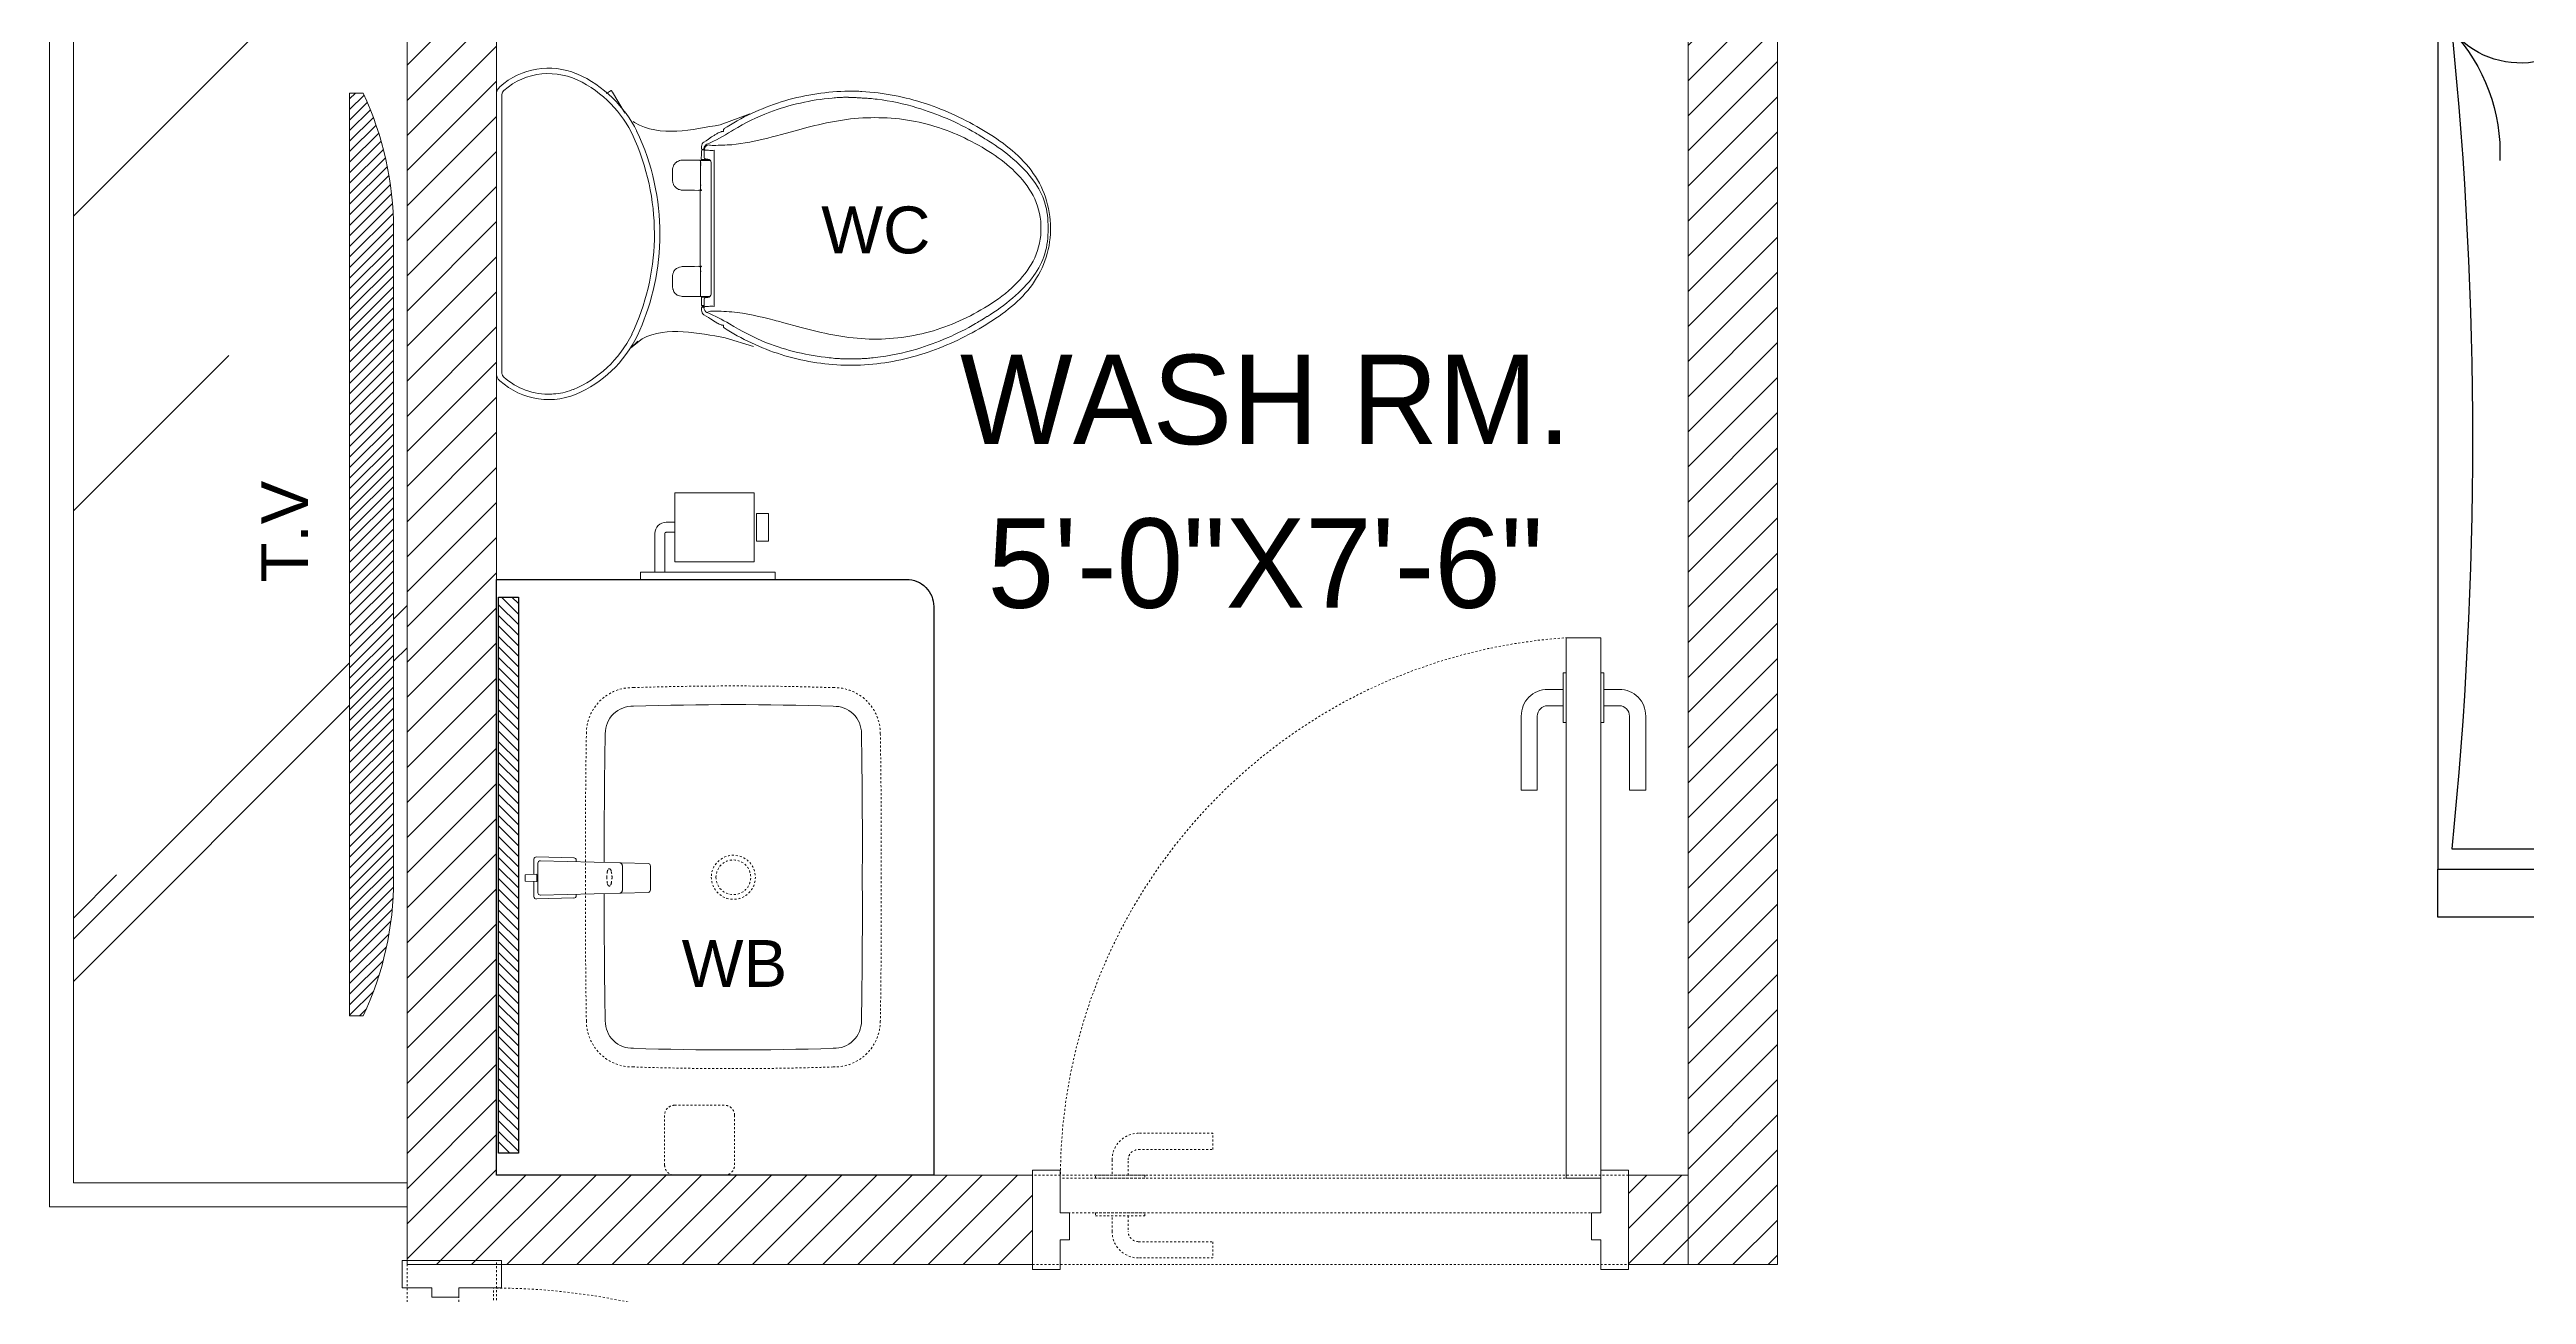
# Model space of a CAD drawing. Header units: inches. Extents: x 0 to 2865, y 0 to 4378.
# Drawn here: x 1644.8 to 1769.5, y 4218 to 4280.7 of the extents above; entities that cross this region are included whole.
import ezdxf

# ---------------------------------------------------------------- set-up
doc = ezdxf.new("R2010")
doc.units = ezdxf.units.IN
doc.linetypes.add('DASHED', pattern=[0.75, 0.5, -0.25])
doc.linetypes.add('HIDDEN', pattern=[0.375, 0.25, -0.125])
for name, color, linetype, lineweight in [('A-WALL', 113, 'Continuous', 9), ('I-DOOR', 6, 'Continuous', 20), ('I-FIXTURE', 8, 'Continuous', 5), ('l-FIXTURE', 7, 'Continuous', 5)]:
    doc.layers.add(name, color=color, linetype=linetype, lineweight=lineweight)
for name, color, linetype in [('A-WALL-EXTR', 2, 'Continuous'), ('I-FURN', 8, 'Continuous'), ('I-Furn Text', 7, 'Continuous'), ('TTEXT', 7, 'Continuous')]:
    doc.layers.add(name, color=color, linetype=linetype)
doc.styles.add('1 by 8 new', font='GOTHIC.TTF', dxfattribs={"height": 4.5})
doc.styles.add('A-ARCH-B01FL$0$Annotative', font='arial.ttf')
doc.styles.get("Standard").update_dxf_attribs({"font": 'arial.ttf'})
pattern_1 = [(225, (-17730.2294, -224.9086), (0.88388348, -0.88388348), [])]

# ---------------------------------------------------------------- blocks, each defined once
blk = doc.blocks.new('A$C7D7620EA')
at = {"layer": 'I-FIXTURE'}
for points in [[(27.9, 1.33), (27.9, 15.36)], [(8.83, 14.57), (8.93, 14.58)], [(8.93, 14.58), (9.01, 14.59)], [(9.01, 14.59), (9.1, 14.6)], [(9.1, 14.6), (9.17, 14.6)], [(9.17, 14.6), (9.24, 14.61)], [(9.24, 14.61), (9.31, 14.61)], [(9.31, 14.61), (9.37, 14.62)], [(9.37, 14.62), (9.43, 14.62)], [(9.43, 14.62), (9.49, 14.62)], [(9.49, 14.62), (9.54, 14.63)], [(9.54, 14.63), (9.59, 14.63)], [(9.59, 14.63), (9.66, 14.63)], [(9.66, 14.63), (9.72, 14.63)], [(9.72, 14.63), (9.77, 14.64)], [(9.77, 14.64), (9.82, 14.64)], [(9.82, 14.64), (9.87, 14.64)], [(9.87, 14.64), (9.93, 14.64)], [(9.93, 14.64), (10.02, 14.64)], [(10.02, 14.64), (10.06, 14.64)], [(10.06, 14.64), (10.1, 14.64)], [(10.19, 14.64), (10.27, 14.64)], [(10.27, 14.64), (10.34, 14.64)], [(10.34, 14.64), (10.39, 14.63)], [(10.39, 14.63), (10.45, 14.63)], [(10.45, 14.63), (10.5, 14.63)], [(10.5, 14.63), (10.57, 14.63)], [(10.57, 14.63), (10.63, 14.62)], [(10.63, 14.62), (10.7, 14.62)], [(10.7, 14.62), (10.78, 14.61)], [(10.78, 14.61), (10.86, 14.61)], [(10.86, 14.61), (10.95, 14.6)], [(10.95, 14.6), (11.04, 14.59)], [(11.04, 14.59), (11.14, 14.58)], [(3.2, 12.51), (3.3, 12.57)], [(3.3, 12.57), (3.38, 12.62)], [(3.38, 12.62), (3.46, 12.67)], [(3.46, 12.67), (3.54, 12.72)], [(3.54, 12.72), (3.61, 12.76)], [(3.61, 12.76), (3.68, 12.8)], [(3.68, 12.8), (3.77, 12.86)], [(13.54, 12.79), (12.55, 13.05)], [(16.29, 13.17), (16.43, 13.08)], [(16.43, 13.07), (16.43, 13.08), (16.43, 13.08)], [(16.43, 13.07), (16.43, 13.08)], [(16.43, 13.07), (16.44, 13.07)], [(16.47, 13), (16.47, 12.94)], [(16.47, 12.94), (16.56, 12.93)], [(16.56, 12.93), (16.57, 12.92)], [(16.57, 12.92), (16.58, 12.92)], [(16.78, 12.84), (16.81, 12.82)], [(17.12, 12.62), (17.23, 12.55)], [(17.23, 12.55), (17.34, 12.48)], [(17.34, 12.48), (17.45, 12.41)], [(16.97, 12.23), (16.59, 12.24)], [(17.09, 4.75), (17.09, 11.37)], [(17.14, 11.49), (17.5, 11.5)], [(17.18, 11.52), (17.35, 11.52), (17.43, 11.52), (17.47, 11.52), (17.49, 11.52)], [(17.36, 11.55), (17.25, 11.54)], [(17.3, 12.3), (17.29, 12.3)], [(17.29, 12.3), (17.3, 12.3)], [(17.36, 11.55), (17.35, 11.55)], [(17.46, 12.06), (17.43, 12.02)], [(17.44, 11.94), (17.49, 11.94), (17.5, 11.94)], [(17.44, 11.93), (17.44, 11.63)], [(17.45, 12.03), (17.54, 12.03)], [(17.52, 12), (17.45, 12)], [(17.45, 12), (17.45, 12)], [(17.45, 12), (17.52, 12)], [(17.49, 11.49), (17.48, 11.49)], [(17.49, 11.52), (17.5, 11.52)], [(17.5, 11.5), (17.49, 11.49)], [(17.5, 11.94), (17.58, 11.94)], [(17.5, 11.52), (17.58, 11.53)], [(17.5, 11.5), (17.5, 11.5)], [(17.51, 11.5), (17.55, 11.49)], [(17.55, 11.49), (17.6, 11.49)], [(17.57, 12.06), (17.57, 12.18)], [(17.58, 11.57), (17.58, 11.94)], [(17.6, 11.49), (17.61, 11.49)], [(17.6, 11.49), (17.6, 11.49)], [(17.6, 11.49), (17.6, 11.49)], [(17.61, 11.49), (17.64, 11.49)], [(17.61, 11.49), (17.61, 11.49)], [(17.62, 11.49), (17.61, 11.49)], [(17.61, 11.49), (17.61, 11.49)], [(17.61, 11.49), (17.61, 11.49)], [(17.61, 11.49), (17.61, 11.49)], [(17.62, 11.49), (17.62, 11.49)], [(17.62, 11.49), (17.62, 11.48)], [(17.62, 11.49), (17.62, 11.49)], [(17.62, 11.49), (17.62, 11.49)], [(17.62, 11.49), (17.64, 11.49)], [(17.62, 11.47), (17.62, 10.01)], [(17.64, 11.49), (17.71, 11.5)], [(17.71, 11.5), (17.75, 11.5)], [(17.94, 11.5), (17.75, 11.5)], [(18.09, 11.5), (17.94, 11.5)], [(18.26, 11.49), (18.09, 11.5)], [(18.54, 11.49), (18.26, 11.49)], [(18.85, 11.38), (18.84, 11.38)], [(18.85, 11.38), (18.88, 11.36)], [(18.88, 11.36), (18.9, 11.34)], [(18.9, 11.34), (18.91, 11.32)], [(18.91, 11.32), (18.92, 11.32)], [(18.92, 11.32), (18.94, 11.29)], [(17.6, 10), (17.6, 10.01)], [(17.6, 10.01), (17.6, 10)], [(17.61, 10.01), (17.6, 10.01)], [(17.6, 9.99), (17.6, 10)], [(17.6, 9.99), (17.6, 9.99)], [(17.6, 9.99), (17.6, 9.99)], [(17.61, 10.23), (17.62, 10.25)], [(17.61, 10.11), (17.62, 10.11)], [(17.61, 10.03), (17.62, 10.03), (17.61, 10.03)], [(17.61, 10.01), (17.61, 10.01)], [(17.62, 10.01), (17.61, 10.01)], [(17.61, 10), (17.61, 10.01)], [(17.61, 10), (17.61, 10)], [(17.61, 9.99), (17.61, 10)], [(17.61, 9.99), (17.62, 9.99)], [(17.61, 9.99), (17.61, 9.99)], [(17.61, 9.99), (17.63, 9.99)], [(17.61, 9.99), (17.61, 9.99)], [(17.61, 9.99), (17.61, 9.99)], [(17.62, 10.01), (17.62, 9.99)], [(17.62, 9.99), (17.63, 9.99)], [(17.62, 9.99), (17.62, 9.99)], [(17.62, 9.99), (17.62, 9.99)], [(17.62, 9.99), (17.68, 9.98), (17.71, 9.98), (17.75, 9.97)], [(17.63, 9.99), (17.65, 10)], [(18.04, 9.98), (17.92, 9.98), (17.75, 9.97)], [(18.21, 9.98), (18.04, 9.98)], [(18.54, 9.98), (18.21, 9.98)], [(18.85, 10.09), (18.84, 10.09)], [(18.9, 10.14), (18.9, 10.14), (18.92, 10.16), (18.92, 10.16), (18.94, 10.19)], [(17.64, 9.96), (17.57, 9.96)], [(17.64, 9.96), (17.64, 6.16)], [(0, 8.06), (0, 8.15)], [(0.12, 8.04), (0.12, 8.08)], [(0.48, 8.08), (0.48, 8.06)], [(0.48, 8.04), (0.48, 8.06)], [(17.64, 6.16), (17.57, 6.16)], [(17.6, 6.14), (17.59, 6.14)], [(17.6, 6.12), (17.59, 6.12)], [(17.6, 6.13), (17.6, 6.14)], [(17.6, 6.13), (17.6, 6.12)], [(17.6, 6.13), (17.6, 6.13)], [(17.61, 6.13), (17.6, 6.13)], [(17.6, 6.13), (17.6, 6.13)], [(17.6, 6.13), (17.6, 6.13)], [(17.6, 6.12), (17.6, 6.12)], [(17.6, 6.12), (17.6, 6.12)], [(17.61, 6.11), (17.6, 6.12)], [(17.61, 6.13), (17.62, 6.13)], [(17.63, 6.13), (17.61, 6.13)], [(17.61, 6.13), (17.61, 6.13)], [(17.61, 6.13), (17.61, 6.13)], [(17.61, 6.13), (17.61, 6.12)], [(17.61, 6.13), (17.61, 6.13)], [(17.61, 6.12), (17.61, 6.11)], [(17.61, 6.12), (17.61, 6.12)], [(17.61, 6.12), (17.61, 6.12)], [(17.61, 6.11), (17.61, 6.11)], [(17.62, 6.11), (17.61, 6.11)], [(17.62, 6.09), (17.61, 6.09)], [(17.61, 6.09), (17.61, 6.09)], [(17.61, 6.01), (17.62, 6.01)], [(17.61, 5.89), (17.62, 5.87)], [(17.62, 6.13), (17.65, 6.14)], [(17.62, 6.13), (17.62, 6.13)], [(17.62, 6.13), (17.62, 6.12)], [(17.62, 6.13), (17.62, 6.13)], [(17.62, 6.13), (17.62, 6.13)], [(17.62, 6.13), (17.62, 6.13)], [(17.62, 6.12), (17.62, 6.12)], [(17.62, 6.12), (17.62, 6.11)], [(17.62, 6.11), (17.62, 4.65)], [(17.65, 6.14), (17.71, 6.14)], [(17.71, 6.14), (17.75, 6.15)], [(17.92, 6.14), (17.75, 6.15)], [(18.04, 6.14), (17.92, 6.14)], [(18.21, 6.14), (18.04, 6.14)], [(18.85, 6.03), (18.84, 6.03)], [(18.85, 6.02), (18.88, 6)], [(18.88, 6), (18.9, 5.98)], [(18.89, 5.99), (18.9, 5.98)], [(18.9, 5.98), (18.91, 5.96)], [(18.93, 5.94), (18.93, 5.94), (18.91, 5.96)], [(18.91, 5.96), (18.92, 5.96)], [(18.92, 5.96), (18.94, 5.93)], [(18.94, 5.93), (18.93, 5.94)], [(17.4, 4.65), (17.13, 4.65)], [(17.21, 4.63), (17.15, 4.63)], [(17.22, 4.63), (17.15, 4.63)], [(17.38, 4.63), (17.15, 4.63)], [(17.19, 4.6), (17.49, 4.6)], [(17.41, 4.63), (17.22, 4.63)], [(17.23, 4.63), (17.22, 4.63)], [(17.26, 4.63), (17.23, 4.63)], [(17.36, 4.57), (17.25, 4.58)], [(17.37, 4.63), (17.26, 4.63)], [(17.28, 4.63), (17.28, 4.6)], [(17.3, 3.82), (17.29, 3.82)], [(17.29, 3.82), (17.3, 3.82)], [(17.36, 4.57), (17.35, 4.57)], [(17.37, 4.63), (17.36, 4.63)], [(17.37, 4.63), (17.36, 4.63)], [(17.37, 4.63), (17.37, 4.63)], [(17.37, 4.63), (17.38, 4.63)], [(17.37, 4.63), (17.37, 4.63)], [(17.38, 4.63), (17.37, 4.63)], [(17.38, 4.63), (17.38, 4.63)], [(17.39, 4.63), (17.38, 4.63)], [(17.38, 4.63), (17.38, 4.63)], [(17.39, 4.63), (17.38, 4.63)], [(17.38, 4.63), (17.39, 4.63)], [(17.4, 4.63), (17.39, 4.63)], [(17.41, 4.63), (17.39, 4.63)], [(17.5, 4.65), (17.4, 4.65)], [(17.41, 4.63), (17.4, 4.63)], [(17.48, 4.63), (17.41, 4.63)], [(17.41, 4.63), (17.5, 4.63)], [(17.41, 4.63), (17.41, 4.63)], [(17.44, 4.19), (17.44, 4.49)], [(17.45, 4.12), (17.45, 4.12)], [(17.52, 4.11), (17.45, 4.11)], [(17.45, 4.09), (17.54, 4.09)], [(17.49, 4.63), (17.48, 4.63)], [(17.5, 4.63), (17.49, 4.63)], [(17.49, 4.6), (17.5, 4.6)], [(17.5, 4.65), (17.5, 4.65)], [(17.52, 4.65), (17.5, 4.65)], [(17.5, 4.63), (17.5, 4.63)], [(17.5, 4.6), (17.58, 4.59)], [(17.55, 4.63), (17.51, 4.63)], [(17.57, 4.65), (17.52, 4.65)], [(17.6, 4.63), (17.55, 4.63)], [(17.55, 4.63), (17.55, 4.63)], [(17.6, 4.65), (17.57, 4.65)], [(17.57, 4.06), (17.57, 3.94)], [(17.6, 4.75), (17.62, 4.75)], [(17.62, 4.65), (17.6, 4.65)], [(17.6, 4.63), (17.6, 4.63)], [(17.6, 4.63), (17.6, 4.63)], [(17.61, 4.63), (17.6, 4.63)], [(17.61, 4.63), (17.61, 4.63)], [(17.62, 4.63), (17.61, 4.63)], [(17.61, 4.63), (17.61, 4.63)], [(17.61, 4.63), (17.61, 4.63)], [(17.61, 4.63), (17.61, 4.63)], [(17.64, 4.63), (17.61, 4.63)], [(17.62, 4.65), (17.62, 4.64)], [(17.62, 4.64), (17.63, 4.64)], [(17.62, 4.64), (17.62, 4.63)], [(17.62, 4.63), (18.54, 4.63)], [(17.62, 4.63), (17.64, 4.63)], [(17.62, 4.63), (17.62, 4.63)], [(17.63, 4.64), (17.65, 4.64)], [(18.85, 4.74), (18.84, 4.74)], [(18.9, 4.78), (18.9, 4.78), (18.92, 4.81), (18.92, 4.81)], [(18.92, 4.81), (18.94, 4.83)], [(12.55, 3.07), (12.27, 2.99)], [(12.85, 3.15), (12.55, 3.07)], [(13.54, 3.34), (12.85, 3.15)], [(13.79, 3.4), (13.54, 3.34)], [(14.02, 3.46), (13.79, 3.4)], [(14.24, 3.52), (14.02, 3.46)], [(15.97, 3.11), (16.06, 3.17)], [(16.29, 2.95), (16.43, 3.04)], [(16.43, 3.05), (16.43, 3.04)], [(16.43, 3.04), (16.44, 3.05)], [(16.43, 3.04), (16.43, 3.04)], [(16.43, 3.04), (16.43, 3.04)], [(16.47, 3.18), (16.47, 3.12)], [(16.93, 3.38), (17.07, 3.46)], [(17.07, 3.46), (17.23, 3.58)], [(17.23, 3.58), (17.34, 3.65)], [(17.34, 3.65), (17.45, 3.72)], [(10.13, 1.47), (10.18, 1.47)], [(10.17, 1.46), (10.24, 1.46)], [(21.42, 2.26), (21.46, 2.19), (22.06, 1.21), (22.1, 1.14), (22.11, 1.13), (22.13, 1.13), (22.2, 1.17), (22.31, 1.24), (22.37, 1.28)]]:
    blk.add_lwpolyline(points, dxfattribs=at)
for points in [[(20.68, 13.19), (21.29, 14.61), (22.36, 15.68), (23.63, 16.3)], [(23.63, 16.3), (25.02, 16.99), (26.62, 16.72), (27.73, 15.74)], [(25.11, 16.41), (26.04, 16.45), (26.89, 16.12), (27.53, 15.56)], [(21.07, 13.39), (21.72, 14.69), (22.8, 15.66), (24.02, 16.18)], [(27.73, 15.74), (27.85, 15.64), (27.9, 15.5), (27.9, 15.36)], [(9.65, 14.95), (9.82, 14.96), (9.98, 14.96), (10.15, 14.96)], [(10.1, 14.64), (10.13, 14.64), (10.16, 14.64), (10.19, 14.64)], [(13.91, 12.69), (13.78, 12.72), (13.66, 12.75), (13.54, 12.79)], [(16.05, 12.27), (15.32, 12.34), (14.61, 12.51), (13.91, 12.69)], [(16.17, 12.87), (16.53, 12.66), (16.9, 12.46), (17.29, 12.3)], [(16.44, 13.07), (16.46, 13.05), (16.47, 13.03), (16.47, 13)], [(16.58, 12.92), (16.65, 12.9), (16.71, 12.87), (16.78, 12.84)], [(16.81, 12.82), (16.92, 12.76), (17.02, 12.69), (17.12, 12.62)], [(20.91, 3.66), (19.52, 6.9), (19.68, 10.42), (21.08, 13.39)], [(19.67, 8.34), (19.67, 10.1), (20.05, 11.76), (20.68, 13.19)], [(16.59, 12.24), (16.41, 12.25), (16.23, 12.26), (16.05, 12.27)], [(16.93, 9.35), (16.93, 10.23), (16.93, 11.11), (16.94, 11.99)], [(17.09, 11.37), (17.09, 11.46), (17.16, 11.53), (17.25, 11.54)], [(17.3, 12.3), (17.39, 12.26), (17.45, 12.17), (17.46, 12.06)], [(17.36, 11.55), (17.41, 11.55), (17.44, 11.59), (17.44, 11.63)], [(17.45, 12.03), (17.44, 12), (17.44, 11.96), (17.44, 11.93)], [(17.45, 12.41), (17.53, 12.36), (17.57, 12.27), (17.57, 12.18)], [(17.58, 11.94), (17.58, 11.98), (17.56, 12), (17.52, 12)], [(17.57, 12.06), (17.57, 12.05), (17.56, 12.03), (17.54, 12.03)], [(17.58, 11.57), (17.58, 11.56), (17.58, 11.54), (17.58, 11.53)], [(17.64, 11.48), (17.64, 11.48), (17.63, 11.49), (17.62, 11.49)], [(18.54, 11.49), (18.61, 11.49), (18.74, 11.45), (18.8, 11.43)], [(18.8, 11.42), (18.82, 11.41), (18.84, 11.39), (18.85, 11.38)], [(18.85, 11.38), (18.87, 11.37), (18.88, 11.35), (18.9, 11.34)], [(18.94, 11.29), (18.97, 11.25), (18.99, 11.2), (19, 11.15)], [(17.6, 10), (17.58, 9.99), (17.57, 9.98), (17.57, 9.96)], [(17.62, 10.21), (17.62, 10.21), (17.61, 10.22), (17.61, 10.23)], [(17.65, 9.99), (17.65, 9.99), (17.64, 9.97), (17.64, 9.96)], [(18.54, 9.98), (18.61, 9.99), (18.74, 10.04), (18.8, 10.07)], [(18.8, 10.06), (18.82, 10.07), (18.84, 10.09), (18.85, 10.1)], [(18.9, 10.14), (18.88, 10.13), (18.87, 10.11), (18.85, 10.1)], [(18.85, 10.1), (18.87, 10.11), (18.88, 10.13), (18.9, 10.14)], [(19, 10.32), (18.99, 10.28), (18.97, 10.23), (18.94, 10.19)], [(19, 11.15), (19.01, 11.13), (19.02, 11.12), (19.02, 11.1)], [(19.02, 10.38), (19.02, 10.36), (19.01, 10.34), (19, 10.32)], [(19.03, 10.47), (19.03, 10.44), (19.03, 10.41), (19.02, 10.38)], [(20.84, 3.16), (20.04, 4.84), (19.66, 6.64), (19.67, 8.34)], [(0.84, 5.68), (1.44, 4.86), (2.26, 4.22), (3.1, 3.67)], [(17.59, 6.12), (17.58, 6.13), (17.57, 6.15), (17.57, 6.16)], [(17.59, 6.14), (17.58, 6.14), (17.57, 6.15), (17.57, 6.16)], [(17.62, 5.91), (17.62, 5.91), (17.61, 5.9), (17.61, 5.89)], [(17.64, 6.13), (17.64, 6.13), (17.63, 6.13), (17.62, 6.13)], [(17.65, 6.14), (17.65, 6.14), (17.64, 6.15), (17.64, 6.16)], [(18.54, 6.14), (18.43, 6.14), (18.32, 6.14), (18.21, 6.14)], [(18.54, 6.14), (18.61, 6.14), (18.67, 6.12), (18.73, 6.1)], [(18.73, 6.1), (18.75, 6.09), (18.84, 6.04), (18.85, 6.02)], [(18.85, 6.02), (18.87, 6.01), (18.88, 6), (18.89, 5.99)], [(18.94, 5.93), (18.97, 5.89), (18.99, 5.84), (19, 5.8)], [(19, 5.8), (19.01, 5.78), (19.02, 5.76), (19.02, 5.74)], [(19.02, 5.02), (19.02, 5.01), (19.01, 4.99), (19, 4.97)], [(19.03, 5.12), (19.03, 5.09), (19.03, 5.05), (19.02, 5.02)], [(16.05, 3.85), (15.44, 3.79), (14.84, 3.67), (14.24, 3.52)], [(16.97, 3.89), (16.66, 3.88), (16.36, 3.87), (16.05, 3.85)], [(16.06, 3.17), (16.46, 3.41), (16.86, 3.64), (17.29, 3.82)], [(17.25, 4.58), (17.16, 4.59), (17.09, 4.66), (17.09, 4.75)], [(17.23, 3.86), (17.35, 3.89), (17.43, 3.99), (17.43, 4.1)], [(17.3, 3.82), (17.39, 3.87), (17.45, 3.95), (17.46, 4.06)], [(17.36, 4.57), (17.41, 4.57), (17.44, 4.53), (17.44, 4.49)], [(17.45, 4.09), (17.44, 4.12), (17.44, 4.17), (17.44, 4.19)], [(17.45, 3.72), (17.53, 3.77), (17.57, 3.85), (17.57, 3.94)], [(17.52, 4.65), (17.52, 4.63), (17.52, 4.63), (17.5, 4.63)], [(17.58, 4.17), (17.58, 4.14), (17.56, 4.11), (17.52, 4.11)], [(17.57, 4.06), (17.57, 4.07), (17.56, 4.09), (17.54, 4.09)], [(17.62, 4.79), (17.61, 4.78), (17.6, 4.77), (17.6, 4.75)], [(17.62, 4.89), (17.62, 4.89), (17.61, 4.88), (17.61, 4.88)], [(17.61, 4.88), (17.61, 4.87), (17.62, 4.85), (17.62, 4.85)], [(18.54, 4.63), (18.63, 4.63), (18.72, 4.66), (18.8, 4.7)], [(18.8, 4.7), (18.82, 4.72), (18.84, 4.73), (18.85, 4.74)], [(19, 4.97), (18.99, 4.92), (18.97, 4.87), (18.94, 4.83)], [(16.47, 3.12), (16.47, 3.09), (16.46, 3.07), (16.44, 3.05)], [(16.47, 3.18), (16.5, 3.18), (16.52, 3.18), (16.54, 3.19)], [(23.85, 0.28), (22.49, 0.88), (21.44, 1.93), (20.83, 3.17)], [(23.59, 0.71), (22.33, 1.38), (21.41, 2.44), (20.91, 3.65)], [(27.9, 1.33), (27.9, 1.17), (27.84, 1.03), (27.73, 0.94)], [(27.53, 1.12), (26.42, 0.14), (24.85, 0.02), (23.59, 0.71)], [(27.73, 0.94), (26.65, -0.04), (25.14, -0.25), (23.86, 0.28)]]:
    blk.add_open_spline(points, degree=3, dxfattribs=at)
for points, knots in [([(24.03, 16.18), (24.03, 16.18), (24.1, 16.2), (24.1, 16.2), (24.41, 16.32), (24.71, 16.38), (25.03, 16.4), (25.03, 16.4), (25.11, 16.41), (25.11, 16.41)], [0, 0, 0, 0, 1, 1, 1, 2, 2, 2, 3, 3, 3, 3]), ([(27.53, 15.56), (27.53, 15.56), (27.6, 15.47), (27.6, 15.47), (27.6, 15.47), (27.61, 15.41), (27.61, 15.41), (27.63, 15.33), (27.62, 15.38), (27.62, 15.28), (27.62, 15.28), (27.62, 1.32), (27.62, 1.32), (27.62, 1.32), (27.6, 1.21), (27.6, 1.21), (27.6, 1.21), (27.53, 1.13), (27.53, 1.13)], [0, 0, 0, 0, 1, 1, 1, 2, 2, 2, 3, 3, 3, 4, 4, 4, 5, 5, 5, 6, 6, 6, 6]), ([(0, 8.15), (0.01, 8.68), (0.1, 9.2), (0.28, 9.7), (0.46, 10.18), (0.71, 10.63), (1.03, 11.04), (1.34, 11.44), (1.71, 11.8), (2.11, 12.12), (2.53, 12.45), (2.97, 12.75), (3.42, 13.02), (4.35, 13.57), (5.34, 14.03), (6.36, 14.36), (6.88, 14.52), (7.4, 14.66), (7.94, 14.76), (8.47, 14.86), (9.02, 14.92), (9.57, 14.95), (9.59, 14.95), (9.62, 14.95), (9.65, 14.95)], [0, 0, 0, 0, 1, 1, 1, 2, 2, 2, 3, 3, 3, 4, 4, 4, 5, 5, 5, 6, 6, 6, 7, 7, 7, 8, 8, 8, 8]), ([(3.77, 12.86), (4.7, 13.39), (5.7, 13.83), (6.73, 14.14), (7.42, 14.34), (8.12, 14.48), (8.83, 14.57)], [0, 0, 0, 0, 1, 1, 1, 2, 2, 2, 2]), ([(10.15, 14.96), (11.24, 14.94), (12.32, 14.79), (13.37, 14.48), (13.88, 14.32), (14.39, 14.14), (14.88, 13.92), (15.37, 13.7), (15.84, 13.45), (16.29, 13.17)], [0, 0, 0, 0, 1, 1, 1, 2, 2, 2, 3, 3, 3, 3]), ([(11.14, 14.58), (12.22, 14.47), (13.28, 14.22), (14.3, 13.82), (14.95, 13.56), (15.57, 13.23), (16.17, 12.87)], [0, 0, 0, 0, 1, 1, 1, 2, 2, 2, 2]), ([(14.96, 14.01), (14.96, 14.01), (16.38, 13.57), (16.38, 13.57), (17.73, 13.35), (19.28, 12.97), (20.57, 13.62), (20.57, 13.62), (21.14, 14.08), (21.14, 14.08), (21.14, 14.08), (20.78, 13.74), (20.78, 13.74)], [0, 0, 0, 0, 1, 1, 1, 2, 2, 2, 3, 3, 3, 4, 4, 4, 4]), ([(0.84, 10.44), (1.46, 11.29), (2.3, 11.94), (3.18, 12.5), (3.19, 12.5), (3.19, 12.51), (3.2, 12.51)], [0, 0, 0, 0, 1, 1, 1, 2, 2, 2, 2]), ([(12.55, 13.05), (12.02, 13.19), (11.49, 13.33), (10.96, 13.43), (10.42, 13.53), (9.88, 13.6), (9.33, 13.63), (8.24, 13.68), (7.14, 13.56), (6.09, 13.27), (5.06, 12.99), (4.07, 12.53), (3.16, 11.96), (2.67, 11.66), (2.2, 11.32), (1.79, 10.91)], [0, 0, 0, 0, 1, 1, 1, 2, 2, 2, 3, 3, 3, 4, 4, 4, 5, 5, 5, 5]), ([(17.43, 12.02), (17.41, 12), (17.37, 12), (17.34, 12), (17.3, 11.99), (17.26, 11.99), (17.22, 11.99), (17.12, 11.98), (17.03, 11.98), (16.94, 11.99)], [0, 0, 0, 0, 1, 1, 1, 2, 2, 2, 3, 3, 3, 3]), ([(17.29, 12.3), (17.27, 12.29), (17.25, 12.28), (17.23, 12.26), (17.2, 12.24), (17.16, 12.24), (17.12, 12.24), (17.07, 12.23), (17.02, 12.23), (16.97, 12.23)], [0, 0, 0, 0, 1, 1, 1, 2, 2, 2, 3, 3, 3, 3]), ([(0.12, 8.08), (0.12, 8.51), (0.16, 8.94), (0.29, 9.35), (0.41, 9.74), (0.61, 10.1), (0.84, 10.44)], [0, 0, 0, 0, 1, 1, 1, 2, 2, 2, 2]), ([(1.79, 10.91), (1.43, 10.56), (1.11, 10.16), (0.88, 9.72), (0.65, 9.25), (0.51, 8.75), (0.48, 8.23), (0.48, 8.18), (0.48, 8.13), (0.48, 8.08)], [0, 0, 0, 0, 1, 1, 1, 2, 2, 2, 3, 3, 3, 3]), ([(17.6, 9.99), (17.6, 9.99), (17.6, 9.99), (17.6, 9.99), (17.58, 9.98), (17.57, 9.97), (17.57, 9.96)], [0, 0, 0, 0, 1, 1, 1, 2, 2, 2, 2]), ([(19.02, 11.1), (19.04, 11), (19.03, 10.9), (19.03, 10.8), (19.03, 10.69), (19.03, 10.58), (19.03, 10.47)], [0, 0, 0, 0, 1, 1, 1, 2, 2, 2, 2]), ([(16.93, 9.35), (16.93, 8.24), (16.93, 7.13), (16.93, 6.03), (16.93, 5.69), (16.93, 5.35), (16.94, 5.01), (16.94, 5.01), (16.94, 4.13), (16.94, 4.13)], [0, 0, 0, 0, 1, 1, 1, 2, 2, 2, 3, 3, 3, 3]), ([(0, 8.06), (0, 7.52), (0.09, 7), (0.26, 6.49), (0.42, 6), (0.67, 5.55), (0.98, 5.14), (1.61, 4.3), (2.48, 3.67), (3.37, 3.13), (4.29, 2.58), (5.27, 2.12), (6.29, 1.78), (7.33, 1.44), (8.41, 1.23), (9.5, 1.17), (9.55, 1.17), (9.6, 1.17), (9.65, 1.16)], [0, 0, 0, 0, 1, 1, 1, 2, 2, 2, 3, 3, 3, 4, 4, 4, 5, 5, 5, 6, 6, 6, 6]), ([(0.12, 8.04), (0.12, 7.61), (0.16, 7.18), (0.29, 6.77), (0.41, 6.38), (0.61, 6.02), (0.84, 5.68)], [0, 0, 0, 0, 1, 1, 1, 2, 2, 2, 2]), ([(1.79, 5.21), (1.43, 5.56), (1.11, 5.96), (0.88, 6.41), (0.65, 6.87), (0.51, 7.37), (0.48, 7.89), (0.48, 7.94), (0.48, 7.99), (0.48, 8.04)], [0, 0, 0, 0, 1, 1, 1, 2, 2, 2, 3, 3, 3, 3]), ([(12.27, 2.99), (11.22, 2.72), (10.14, 2.5), (9.05, 2.49), (8.5, 2.48), (7.95, 2.51), (7.41, 2.58), (6.87, 2.65), (6.34, 2.77), (5.83, 2.93), (4.81, 3.24), (3.83, 3.71), (2.94, 4.3), (2.53, 4.57), (2.14, 4.87), (1.79, 5.21)], [0, 0, 0, 0, 1, 1, 1, 2, 2, 2, 3, 3, 3, 4, 4, 4, 5, 5, 5, 5]), ([(19.02, 5.74), (19.04, 5.64), (19.03, 5.54), (19.03, 5.44), (19.03, 5.33), (19.03, 5.22), (19.03, 5.12)], [0, 0, 0, 0, 1, 1, 1, 2, 2, 2, 2]), ([(17.43, 4.1), (17.41, 4.12), (17.37, 4.12), (17.34, 4.13), (17.3, 4.13), (17.26, 4.13), (17.22, 4.13), (17.12, 4.14), (17.03, 4.14), (16.94, 4.13)], [0, 0, 0, 0, 1, 1, 1, 2, 2, 2, 3, 3, 3, 3]), ([(17.23, 3.86), (17.2, 3.88), (17.16, 3.88), (17.12, 3.88), (17.07, 3.89), (17.02, 3.9), (16.97, 3.89)], [0, 0, 0, 0, 1, 1, 1, 2, 2, 2, 2]), ([(17.58, 4.17), (17.58, 4.25), (17.58, 4.34), (17.58, 4.42), (17.58, 4.47), (17.6, 4.55), (17.58, 4.59)], [0, 0, 0, 0, 1, 1, 1, 2, 2, 2, 2]), ([(18.85, 4.74), (18.87, 4.76), (18.88, 4.77), (18.9, 4.78), (18.88, 4.77), (18.87, 4.76), (18.85, 4.74)], [0, 0, 0, 0, 1, 1, 1, 2, 2, 2, 2]), ([(3.1, 3.67), (3.1, 3.67), (3.2, 3.61), (3.2, 3.61), (3.2, 3.61), (3.3, 3.55), (3.3, 3.55), (3.3, 3.55), (3.38, 3.5), (3.38, 3.5), (3.38, 3.5), (3.46, 3.45), (3.46, 3.45), (3.46, 3.45), (3.54, 3.4), (3.54, 3.4), (3.54, 3.4), (3.61, 3.36), (3.61, 3.36), (3.61, 3.36), (3.71, 3.3), (3.71, 3.3), (3.71, 3.3), (3.77, 3.26), (3.77, 3.26), (4.7, 2.73), (5.7, 2.29), (6.73, 1.99), (7.38, 1.79), (8.05, 1.65), (8.73, 1.56)], [0, 0, 0, 0, 1, 1, 1, 2, 2, 2, 3, 3, 3, 4, 4, 4, 5, 5, 5, 6, 6, 6, 7, 7, 7, 8, 8, 8, 9, 9, 9, 10, 10, 10, 10]), ([(9.65, 1.16), (9.82, 1.16), (9.98, 1.15), (10.15, 1.15), (11.24, 1.18), (12.32, 1.32), (13.37, 1.64), (13.88, 1.79), (14.39, 1.98), (14.88, 2.2), (15.37, 2.41), (15.84, 2.67), (16.29, 2.95)], [0, 0, 0, 0, 1, 1, 1, 2, 2, 2, 3, 3, 3, 4, 4, 4, 4]), ([(10.23, 1.46), (10.23, 1.46), (10.32, 1.46), (10.32, 1.46), (10.32, 1.46), (10.37, 1.46), (10.37, 1.46), (10.37, 1.46), (10.42, 1.46), (10.42, 1.46), (10.42, 1.46), (10.48, 1.47), (10.48, 1.47), (10.48, 1.47), (10.54, 1.47), (10.54, 1.47), (10.54, 1.47), (10.6, 1.47), (10.6, 1.47), (10.6, 1.47), (10.67, 1.48), (10.67, 1.48), (10.67, 1.48), (10.74, 1.48), (10.74, 1.48), (10.74, 1.48), (10.82, 1.49), (10.82, 1.49), (10.82, 1.49), (10.9, 1.49), (10.9, 1.49), (10.9, 1.49), (10.99, 1.5), (10.99, 1.5), (12.07, 1.6), (13.13, 1.83), (14.14, 2.22), (14.78, 2.46), (15.39, 2.76), (15.97, 3.11)], [0, 0, 0, 0, 1, 1, 1, 2, 2, 2, 3, 3, 3, 4, 4, 4, 5, 5, 5, 6, 6, 6, 7, 7, 7, 8, 8, 8, 9, 9, 9, 10, 10, 10, 11, 11, 11, 12, 12, 12, 13, 13, 13, 13]), ([(15.14, 2.29), (15.14, 2.29), (16.63, 2.85), (16.63, 2.85), (18.02, 3.08), (19.65, 3.5), (20.95, 2.73), (20.95, 2.73), (21.02, 2.69), (21.02, 2.69)], [0, 0, 0, 0, 1, 1, 1, 2, 2, 2, 3, 3, 3, 3]), ([(16.54, 3.19), (16.54, 3.19), (16.56, 3.19), (16.56, 3.19), (16.56, 3.19), (16.58, 3.2), (16.58, 3.2), (16.65, 3.22), (16.71, 3.25), (16.78, 3.28)], [0, 0, 0, 0, 1, 1, 1, 2, 2, 2, 3, 3, 3, 3]), ([(16.78, 3.28), (16.78, 3.28), (16.81, 3.3), (16.81, 3.3), (16.85, 3.33), (16.89, 3.35), (16.93, 3.38)], [0, 0, 0, 0, 1, 1, 1, 2, 2, 2, 2]), ([(8.73, 1.56), (8.73, 1.56), (8.83, 1.55), (8.83, 1.55), (8.83, 1.55), (8.93, 1.54), (8.93, 1.54), (8.93, 1.54), (9.01, 1.53), (9.01, 1.53), (9.01, 1.53), (9.1, 1.53), (9.1, 1.53), (9.1, 1.53), (9.17, 1.52), (9.17, 1.52), (9.17, 1.52), (9.24, 1.51), (9.24, 1.51), (9.24, 1.51), (9.31, 1.51), (9.31, 1.51), (9.31, 1.51), (9.37, 1.5), (9.37, 1.5), (9.37, 1.5), (9.43, 1.5), (9.43, 1.5), (9.43, 1.5), (9.49, 1.5), (9.49, 1.5), (9.49, 1.5), (9.54, 1.49), (9.54, 1.49), (9.54, 1.49), (9.61, 1.49), (9.61, 1.49), (9.61, 1.49), (9.68, 1.49), (9.68, 1.49), (9.68, 1.49), (9.74, 1.49), (9.74, 1.49), (9.74, 1.49), (9.79, 1.48), (9.79, 1.48), (9.79, 1.48), (9.84, 1.48), (9.84, 1.48), (9.84, 1.48), (9.89, 1.48), (9.89, 1.48), (9.89, 1.48), (9.95, 1.48), (9.95, 1.48), (9.95, 1.48), (10.02, 1.48), (10.02, 1.48), (10.02, 1.48), (10.06, 1.48), (10.06, 1.48), (10.08, 1.48), (10.12, 1.47), (10.14, 1.47)], [0, 0, 0, 0, 1, 1, 1, 2, 2, 2, 3, 3, 3, 4, 4, 4, 5, 5, 5, 6, 6, 6, 7, 7, 7, 8, 8, 8, 9, 9, 9, 10, 10, 10, 11, 11, 11, 12, 12, 12, 13, 13, 13, 14, 14, 14, 15, 15, 15, 16, 16, 16, 17, 17, 17, 18, 18, 18, 19, 19, 19, 20, 20, 20, 21, 21, 21, 21])]:
    blk.add_open_spline(points, degree=3, knots=knots, dxfattribs=at)
blk = doc.blocks.new('BED')
at = {"layer": 'I-FURN', "transparency": 33554687}
blk.add_line((29.3, -76.57), (-29.54, -76.57), dxfattribs=at)
for points in [[(30, -77.59), (-30, -77.59), (-30, -4.13), (30, -4.13)], [(30, -77.59), (-30, -77.59), (-30, -80), (30, -80)]]:
    blk.add_lwpolyline(points, close=True, dxfattribs=at)
for centre, radius, start, end in [((25.83, -32.51), 4.49, 261.0708, 320.5971), ((35.82, -41.51), 8.95, 136.6816, 182.5314), ((230.76, -55.97), 202.51, 174.1611, 185.8389)]:
    blk.add_arc(centre, radius, start, end, dxfattribs=at)
blk = doc.blocks.new('EFGTH')
at = {"layer": 'A-WALL-EXTR', "color": 8, "linetype": 'HIDDEN', "lineweight": 5, "ltscale": 0.1, "transparency": 33554636}
for points in [[(-31.19, 2.25), (-31.19, 3.02, -0.414214), (-30.67, 3.54), (-26.92, 3.54), (-26.92, 4.36), (-30.67, 4.36, 0.414214), (-32, 3.02), (-32, 2.25)], [(-31.19, 0.2), (-31.19, -0.58, 0.414214), (-30.67, -1.1), (-26.92, -1.1), (-26.92, -1.92), (-30.67, -1.92, -0.414214), (-32, -0.58), (-32, 0.2)]]:
    blk.add_lwpolyline(points, format="xyb", dxfattribs=at)
for points in [[(-1.39, 2.1), (-34.61, 2.1), (-34.61, 0.35), (-1.39, 0.35)], [(-30.35, 2.1), (-32.84, 2.1), (-32.84, 2.25), (-30.35, 2.25)], [(-30.35, 0.35), (-32.84, 0.35), (-32.84, 0.2), (-30.35, 0.2)]]:
    blk.add_lwpolyline(points, close=True, dxfattribs=at)
blk.add_arc((-1.31, 2.06), 33.3, 93.1573, 179.9423, dxfattribs=at)
at = {"layer": 'I-DOOR', "color": 6, "lineweight": 5, "transparency": 33554636}
for points in [[(-1.39, 2.1), (-1.39, 35.31), (-3.14, 35.31), (-3.14, 2.1)], [(-3.14, 31.05), (-3.14, 33.54), (-3.29, 33.54), (-3.29, 31.05)], [(-1.39, 31.05), (-1.39, 33.54), (-1.24, 33.54), (-1.24, 31.05)], [(-34.61, 0.35), (-34.14, 0.35), (-34.14, -1.01), (-34.61, -1.01), (-34.61, -2.5), (-36, -2.5), (-36, 2.5), (-34.61, 2.5)], [(-1.39, 0.35), (-1.86, 0.35), (-1.86, -1.01), (-1.39, -1.01), (-1.39, -2.5), (0, -2.5), (0, 2.5), (-1.39, 2.5)]]:
    blk.add_lwpolyline(points, close=True, dxfattribs=at)
for points in [[(-3.29, 31.89), (-4.07, 31.89, 0.414214), (-4.59, 31.37), (-4.59, 27.63), (-5.4, 27.63), (-5.4, 31.37, -0.414214), (-4.07, 32.71), (-3.29, 32.71)], [(-1.24, 31.89), (-0.46, 31.89, -0.414214), (0.05, 31.37), (0.05, 27.63), (0.87, 27.63), (0.87, 31.37, 0.414214), (-0.46, 32.71), (-1.24, 32.71)]]:
    blk.add_lwpolyline(points, format="xyb", dxfattribs=at)
blk = doc.blocks.new('GDFHBNH')
at = {"layer": 'I-DOOR', "lineweight": 5, "transparency": 33554636}
for points in [[(1.39, 2.1), (1.39, 29.31), (3.14, 29.31), (3.14, 2.1)], [(1.39, 25.05), (1.39, 27.54), (1.24, 27.54), (1.24, 25.05)], [(3.14, 25.05), (3.14, 27.54), (3.29, 27.54), (3.29, 25.05)], [(1.39, 0.35), (1.86, 0.35), (1.86, -1.01), (1.39, -1.01), (1.39, -2.5), (0, -2.5), (0, 2.5), (1.39, 2.5)], [(28.61, 0.35), (28.14, 0.35), (28.14, -1.01), (28.61, -1.01), (28.61, -2.5), (30, -2.5), (30, 2.5), (28.61, 2.5)]]:
    blk.add_lwpolyline(points, close=True, dxfattribs=at)
for points in [[(1.24, 25.89), (0.46, 25.89, 0.414214), (-0.05, 25.37), (-0.05, 21.63), (-0.87, 21.63), (-0.87, 25.37, -0.414214), (0.46, 26.71), (1.24, 26.71)], [(3.29, 25.89), (4.07, 25.89, -0.414214), (4.59, 25.37), (4.59, 21.63), (5.4, 21.63), (5.4, 25.37, 0.414214), (4.07, 26.71), (3.29, 26.71)]]:
    blk.add_lwpolyline(points, format="xyb", dxfattribs=at)
at = {"layer": 'I-DOOR', "color": 252, "linetype": 'HIDDEN', "lineweight": 5, "ltscale": 0.1, "transparency": 33554636}
for points in [[(25.19, 2.25), (25.19, 3.02, 0.414214), (24.67, 3.54), (20.92, 3.54), (20.92, 4.36), (24.67, 4.36, -0.414214), (26, 3.02), (26, 2.25)], [(25.19, 0.2), (25.19, -0.58, -0.414214), (24.67, -1.1), (20.92, -1.1), (20.92, -1.92), (24.67, -1.92, 0.414214), (26, -0.58), (26, 0.2)]]:
    blk.add_lwpolyline(points, format="xyb", dxfattribs=at)
for points in [[(1.39, 2.1), (28.61, 2.1), (28.61, 0.35), (1.39, 0.35)], [(24.35, 2.1), (26.84, 2.1), (26.84, 2.25), (24.35, 2.25)], [(24.35, 0.35), (26.84, 0.35), (26.84, 0.2), (24.35, 0.2)]]:
    blk.add_lwpolyline(points, close=True, dxfattribs=at)
blk.add_arc((1.29, 2.06), 27.32, 0.0865, 86.1085, dxfattribs=at)
blk = doc.blocks.new('WB')
at = {"color": 0, "lineweight": 5}
for p, q in [((11.61, 0.57), (11.61, -0.64)), ((17.16, 0.83), (11.73, 0.69)), ((13.03, -0.67), (13.03, 0.6)), ((15.35, 0.78), (15.35, 0.86)), ((15.47, 0.98), (17.36, 1.03)), ((17.28, 0.71), (17.28, -0.78)), ((17.34, -0.2), (17.34, 0.13)), ((17.36, 0.15), (17.91, 0.13)), ((17.48, 0.91), (17.48, 0.15)), ((17.93, -0.18), (17.93, 0.11)), ((11.73, -0.76), (17.16, -0.9)), ((15.35, -0.93), (15.35, -0.85)), ((17.36, -1.09), (15.47, -1.04)), ((17.91, -0.2), (17.36, -0.22)), ((17.48, -0.22), (17.48, -0.98))]:
    blk.add_line(p, q, dxfattribs=at)
at = {"color": 0, "linetype": 'DASHED', "lineweight": 5, "ltscale": 0.1}
blk.add_lwpolyline([(14.84, -7.24, 0.005975), (14.88, 0, 0.005975), (14.84, 7.24, 0.421899), (12.47, 9.55, 0.016836), (2.41, 9.55, 0.421667), (0.04, 7.24, 0.005823), (0, 0, 0.005823), (0.04, -7.24, 0.421667), (2.41, -9.55, 0.016836), (12.47, -9.55, 0.421899)], format="xyb", close=True, dxfattribs=at)
at = {"color": 0, "lineweight": 5}
blk.add_lwpolyline([(13.94, 0.74, 0.005371), (13.89, 7.23, 0.428792), (12.47, 8.61, 0.01694), (2.41, 8.61, 0.428462), (0.99, 7.23, 0.005836), (0.95, 0, 0.005836), (0.99, -7.23, 0.428462), (2.41, -8.61, 0.01694), (12.47, -8.61, 0.428792), (13.89, -7.23, 0.005316), (13.94, -0.81, 0.005316)], format="xyb", dxfattribs=at)
at = {"color": 0, "linetype": 'DASHED', "lineweight": 5, "ltscale": 0.1}
for radius in [1.11, 0.875]:
    blk.add_circle((7.44, 0), radius, dxfattribs=at)
at = {"color": 0, "lineweight": 5}
for centre, radius, start, end in [((11.73, 0.57), 0.118, 91.4917, 180), ((13.17, 0.59), 0.136, 98.7071, 177.0098), ((15.47, 0.86), 0.121, 92.9366, 179.4019), ((17.16, 0.71), 0.119, 358.65, 91.3974), ((17.28, 0.11), 0.0236, 17.0763, 85.9822), ((16.81, -0.03), 0.52, 342.9237, 17.0763), ((17.32, 0.06), 0.0202, 267.9713, 359.383), ((17.36, 0.13), 0.0199, 88.607, 178.8453), ((17.36, 0.91), 0.118, 359.997, 91.503), ((17.91, 0.11), 0.0197, 0, 87.85), ((11.73, -0.64), 0.118, 180, 268.5083), ((13.17, -0.66), 0.136, 182.9903, 261.2928), ((15.47, -0.93), 0.118, 179.9978, 268.5022), ((17.16, -0.78), 0.119, 268.6045, 1.3481), ((17.28, -0.18), 0.0236, 274.0178, 342.9237), ((17.32, -0.13), 0.0197, 359.9987, 93.733), ((17.36, -0.2), 0.0202, 181.538, 270.6087), ((17.36, -0.98), 0.118, 268.497, 0.0025), ((17.91, -0.18), 0.0197, 272.15, 360)]:
    blk.add_arc(centre, radius, start, end, dxfattribs=at)
at = {"color": 0, "linetype": 'DASHED', "lineweight": 5, "ltscale": 0.1}
for centre, radius, start, end in [((14.59, 0.01), 1.04, 164.2221, 180.4063), ((13.93, 0.19), 0.365, 141.8789, 164.2221), ((13.69, 0.38), 0.0529, 34.0309, 141.8789), ((13.47, 0.23), 0.321, 8.689, 34.0309), ((12.41, 0.01), 1.4, 359.3825, 11.0778), ((14.59, -0.01), 1.04, 179.5937, 195.7779), ((13.93, -0.19), 0.365, 195.7779, 218.1211), ((13.69, -0.39), 0.0529, 218.1211, 325.9691), ((13.47, -0.24), 0.321, 325.9691, 351.311), ((12.41, -0.02), 1.4, 348.9222, 0.6175)]:
    blk.add_arc(centre, radius, start, end, dxfattribs=at)
for tag in ['MATERIAL', 'PRODUCT', 'TRADENAME', 'MODELNUMBER']:
    blk.add_attdef(tag, (7.43, 0), '', height=0.001, rotation=270, dxfattribs=at)

msp = doc.modelspace()

# ---------------------------------------------------------------- hatches: boundary and pattern name
at = {"layer": 'A-WALL', "lineweight": 5, "transparency": 33554636}
h = msp.add_hatch(dxfattribs=at)
h.set_pattern_fill('ANSI31', color=8, scale=10, angle=180)
h.set_pattern_definition([(225, (-17560.1397, 450.633), (0.88388348, -0.88388348), [])])
h.paths.add_polyline_path([(1662.8, 4219.47), (1694.3, 4219.47), (1694.3, 4223.97), (1667.3, 4223.97), (1667.3, 4316.97), (1662.8, 4316.97)])
h = msp.add_hatch(dxfattribs=at)
h.set_pattern_fill('ANSI31', color=8, scale=10, angle=180)
h.set_pattern_definition(pattern_1)
h.paths.add_polyline_path([(1731.8, 4316.97), (1727.3, 4316.97), (1727.3, 4219.47), (1731.8, 4219.47)])
h = msp.add_hatch(dxfattribs=at)
h.set_pattern_fill('ANSI31', color=8, scale=10, angle=180)
h.set_pattern_definition(pattern_1)
h.paths.add_polyline_path([(1724.3, 4219.47), (1724.3, 4223.97), (1727.3, 4223.97), (1727.3, 4219.47)])
at = {"layer": 'I-FURN', "lineweight": 5, "transparency": 33554636}
h = msp.add_hatch(dxfattribs=at)
h.set_pattern_fill('AR-RROOF', color=8, scale=25, angle=45, style=0)
h.set_pattern_definition([(45, (-1254.548, 3245.552), (21.2132, 56.56854), [375, -50, 125, -25]), (45, (-1239.876, 3277.902), (-41.18897, 5.83363), [75, -8.25, 150, -18.75]), (45, (-1260.736, 3269.416), (80.07984, 103.76792), [200, -35, 100, -25])])
h.paths.add_polyline_path([(1646, 4286.87), (1662.8, 4286.87), (1662.8, 4223.58), (1646, 4223.58)])
h.paths.add_polyline_path([(1659.91, 4231.99), (1660.59, 4231.99, 0.111729), (1662.12, 4238.86), (1662.12, 4271.59, 0.109583), (1660.59, 4278.46), (1659.91, 4278.46)], flags=16)
h.paths.add_polyline_path([(1654.17, 4253.24), (1654.17, 4259.55), (1659.04, 4259.55), (1659.04, 4253.24)], flags=24)
at = {"layer": 'I-FURN', "lineweight": 5, "ltscale": 100, "transparency": 33554636}
h = msp.add_hatch(dxfattribs=at)
h.set_pattern_fill('ANSI31', color=8, scale=3, angle=720)
h.set_pattern_definition([(45, (6320.48407, -28253.8441), (-0.265165043, 0.265165043), [])])
edge = h.paths.add_edge_path()
edge.add_line((1660.59, 4278.46), (1659.91, 4278.46))
edge.add_line((1659.91, 4278.46), (1659.91, 4231.99))
edge.add_line((1659.91, 4231.99), (1660.59, 4231.99))
edge.add_arc((1646.18, 4238.79), 15.94, 334.7423, 360.243)
edge.add_line((1662.12, 4238.86), (1662.12, 4271.59))
edge.add_arc((1645.88, 4271.59), 16.24, 360, 385.0147)
h = msp.add_hatch(dxfattribs=at)
h.set_pattern_fill('ANSI31', color=8, scale=3, angle=630)
h.set_pattern_definition([(315, (18672.7096, -549.1838), (0.265165043, 0.265165043), [])])
h.paths.add_polyline_path([(1667.41, 4225.08), (1668.41, 4225.08), (1668.41, 4253.08), (1667.41, 4253.08)])

# ---------------------------------------------------------------- linework, layer by layer
at = {"layer": 'A-WALL', "color": 8, "lineweight": 5, "transparency": 33554636}
for points in [[(1662.8, 4219.47), (1694.3, 4219.47), (1694.3, 4223.97), (1667.3, 4223.97), (1667.3, 4316.97), (1662.8, 4316.97)], [(1731.8, 4316.97), (1727.3, 4316.97), (1727.3, 4219.47), (1731.8, 4219.47)], [(1724.3, 4219.47), (1724.3, 4223.97), (1727.3, 4223.97), (1727.3, 4219.47)]]:
    msp.add_lwpolyline(points, close=True, dxfattribs=at)
at = {"layer": 'A-WALL-EXTR', "color": 8, "linetype": 'HIDDEN', "lineweight": 5, "ltscale": 0.1, "transparency": 33554636}
for points in [[(1724.3, 4223.97), (1694.3, 4223.97), (1694.3, 4219.47), (1724.3, 4219.47)], [(1667.3, 4219.68), (1662.8, 4219.68), (1662.8, 4183.68), (1667.3, 4183.68)]]:
    msp.add_lwpolyline(points, close=True, dxfattribs=at)
at = {"layer": 'I-FIXTURE', "color": 8, "linetype": 'DASHED', "lineweight": 5, "ltscale": 0.1, "transparency": 33554636}
msp.add_lwpolyline([(1675.77, 4226.99, -0.414214), (1676.27, 4227.49), (1678.79, 4227.49, -0.414214), (1679.29, 4226.99), (1679.29, 4226.99), (1679.29, 4224.47, -0.414214), (1678.79, 4223.97), (1676.27, 4223.97, -0.414214), (1675.77, 4224.47)], format="xyb", close=True, dxfattribs=at)
at = {"layer": 'I-FURN', "color": 8, "lineweight": 5, "transparency": 33554636}
for points in [[(1662.8, 4222.38), (1644.8, 4222.38), (1644.8, 4288.07), (1662.8, 4288.07)], [(1662.8, 4223.58), (1646, 4223.58), (1646, 4286.87), (1662.8, 4286.87)], [(1680.28, 4254.86), (1676.28, 4254.86), (1676.28, 4258.33), (1680.28, 4258.33)], [(1680.39, 4255.9), (1681, 4255.9), (1681, 4257.29), (1680.39, 4257.29)], [(1681.33, 4253.97), (1674.56, 4253.97), (1674.56, 4254.34), (1681.33, 4254.34)]]:
    msp.add_lwpolyline(points, close=True, dxfattribs=at)
for points in [[(1660.59, 4278.46), (1659.91, 4278.46), (1659.91, 4231.99), (1660.59, 4231.99, 0.111729), (1662.12, 4238.86), (1662.12, 4271.59, 0.109583), (1660.59, 4278.46, 0.636889)], [(1676.28, 4256.34), (1675.85, 4256.34, 0.414214), (1675.78, 4256.28), (1675.78, 4254.34), (1675.28, 4254.34), (1675.28, 4256.28, -0.414214), (1675.85, 4256.85), (1676.28, 4256.85)]]:
    msp.add_lwpolyline(points, format="xyb", dxfattribs=at)
at = {"layer": 'I-FURN', "color": 8, "transparency": 33554636}
msp.add_lwpolyline([(1667.3, 4223.97), (1667.3, 4253.97), (1687.95, 4253.97, -0.414214), (1689.32, 4252.6), (1689.32, 4223.97)], format="xyb", close=True, dxfattribs=at)
msp.add_lwpolyline([(1668.41, 4225.08), (1667.41, 4225.08), (1667.41, 4253.08), (1668.41, 4253.08)], close=True, dxfattribs=at)

# ---------------------------------------------------------------- block references
at = {"layer": 'I-DOOR', "color": 8, "lineweight": 5, "transparency": 33554636, "xscale": -1}
msp.add_blockref('GDFHBNH', (1724.3, 4221.72), dxfattribs=at)
at = {"layer": 'I-DOOR', "color": 8, "lineweight": 5, "transparency": 33554636, "rotation": 270.0000000050489}
msp.add_blockref('EFGTH', (1665.05, 4183.68), dxfattribs=at)
at = {"layer": 'I-FURN', "color": 8, "lineweight": 5, "transparency": 33554636, "xscale": -1}
msp.add_blockref('BED', (1795.05, 4316.97), dxfattribs=at)
at = {"layer": 'l-FIXTURE', "color": 8, "lineweight": 5, "transparency": 33554636}
ref = msp.add_blockref('A$C7D7620EA', (1695.2, 4279.71), dxfattribs=dict(at, rotation=180))
ref.add_attrib('MATERIAL', 'VITREOUS CHINA', (1666.36, 4271.37), dxfattribs={"layer": 'I-FIXTURE', "height": 0.001, "flags": 8})
ref.add_attrib('PRODUCT', 'TOILET', (1666.36, 4271.37), dxfattribs={"layer": 'I-FIXTURE', "height": 0.001, "flags": 8})
ref.add_attrib('TRADENAME', 'ADAIR', (1666.36, 4271.37), dxfattribs={"layer": 'I-FIXTURE', "height": 0.001, "flags": 8})
ref.add_attrib('MODELNUMBER', 'K-3946', (1666.36, 4271.37), dxfattribs={"layer": 'I-FIXTURE', "height": 0.001, "flags": 8})
ref = msp.add_blockref('WB', (1686.67, 4238.97), dxfattribs=dict(at, xscale=-1))
ref.add_attrib('MATERIAL', 'VITREOUS CHINA', (1679.23, 4238.97), dxfattribs={"layer": 'I-FIXTURE', "color": 8, "linetype": 'DASHED', "lineweight": 5, "ltscale": 0.1, "height": 0.001, "rotation": 270})
ref.add_attrib('PRODUCT', 'BATHROOM SINK', (1679.24, 4238.97), dxfattribs={"layer": 'I-FIXTURE', "color": 8, "linetype": 'DASHED', "lineweight": 5, "ltscale": 0.1, "height": 0.001, "rotation": 270})
ref.add_attrib('TRADENAME', 'CAXTON', (1679.24, 4238.97), dxfattribs={"layer": 'I-FIXTURE', "color": 8, "linetype": 'DASHED', "lineweight": 5, "ltscale": 0.1, "height": 0.001, "rotation": 270})
ref.add_attrib('MODELNUMBER', 'K-20000', (1679.24, 4238.97), dxfattribs={"layer": 'I-FIXTURE', "color": 8, "linetype": 'DASHED', "lineweight": 5, "ltscale": 0.1, "height": 0.001, "rotation": 270})

# ---------------------------------------------------------------- texts
at = {"layer": 'I-Furn Text', "color": 8, "lineweight": 5, "transparency": 33554636, "char_height": 4.5, "width": 50.4719, "attachment_point": 2, "style": '1 by 8 new'}
for s, insert in [('WASH RM.', (1706.02, 4265.28)), ('5\'-0"X7\'-6"', (1706.02, 4257.04))]:
    msp.add_mtext(s, dxfattribs=dict(at, insert=insert))
at = {"layer": 'TTEXT', "color": 8, "lineweight": 5, "ltscale": 0.001, "transparency": 33554636, "char_height": 2.361, "attachment_point": 6, "style": 'A-ARCH-B01FL$0$Annotative'}
for s, insert in [('WC', (1689.15, 4271.55)), ('WB', (1681.94, 4234.63))]:
    msp.add_mtext(s, dxfattribs=dict(at, insert=insert))
at = {"layer": 'TTEXT', "color": 8, "lineweight": 5, "ltscale": 0.001, "transparency": 33554636, "insert": (1656.64, 4258.94, 0), "char_height": 2.3609, "attachment_point": 6, "rotation": 90, "style": 'A-ARCH-B01FL$0$Annotative'}
msp.add_mtext('{\\fArial|b0|i0|c0|p34;T.V}', dxfattribs=at)

doc.saveas('drawing.dxf')
